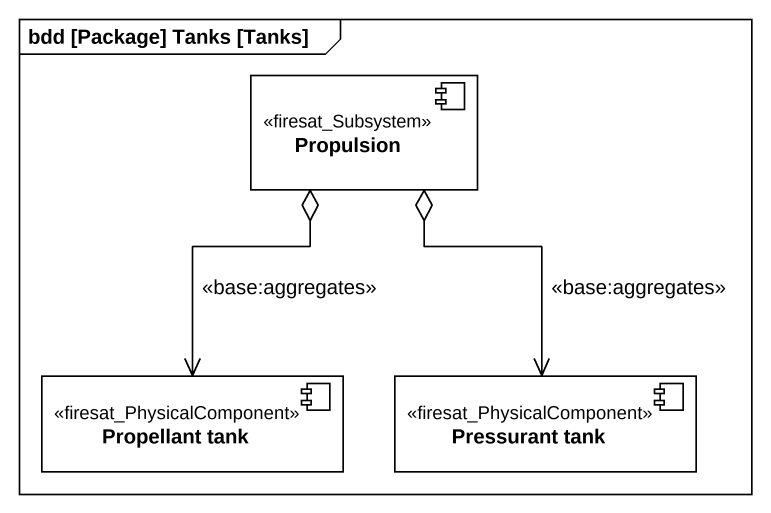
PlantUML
@startuml
mainframe bdd [Package] Tanks [Tanks]
component Propulsion <<firesat_Subsystem>>
component "Propellant tank" as Propellant_tank <<firesat_PhysicalComponent>>
component "Pressurant tank" as Pressurant_tank <<firesat_PhysicalComponent>>
Propulsion o--> Propellant_tank : <<base:aggregates>>
Propulsion o--> Pressurant_tank : <<base:aggregates>>
@enduml
